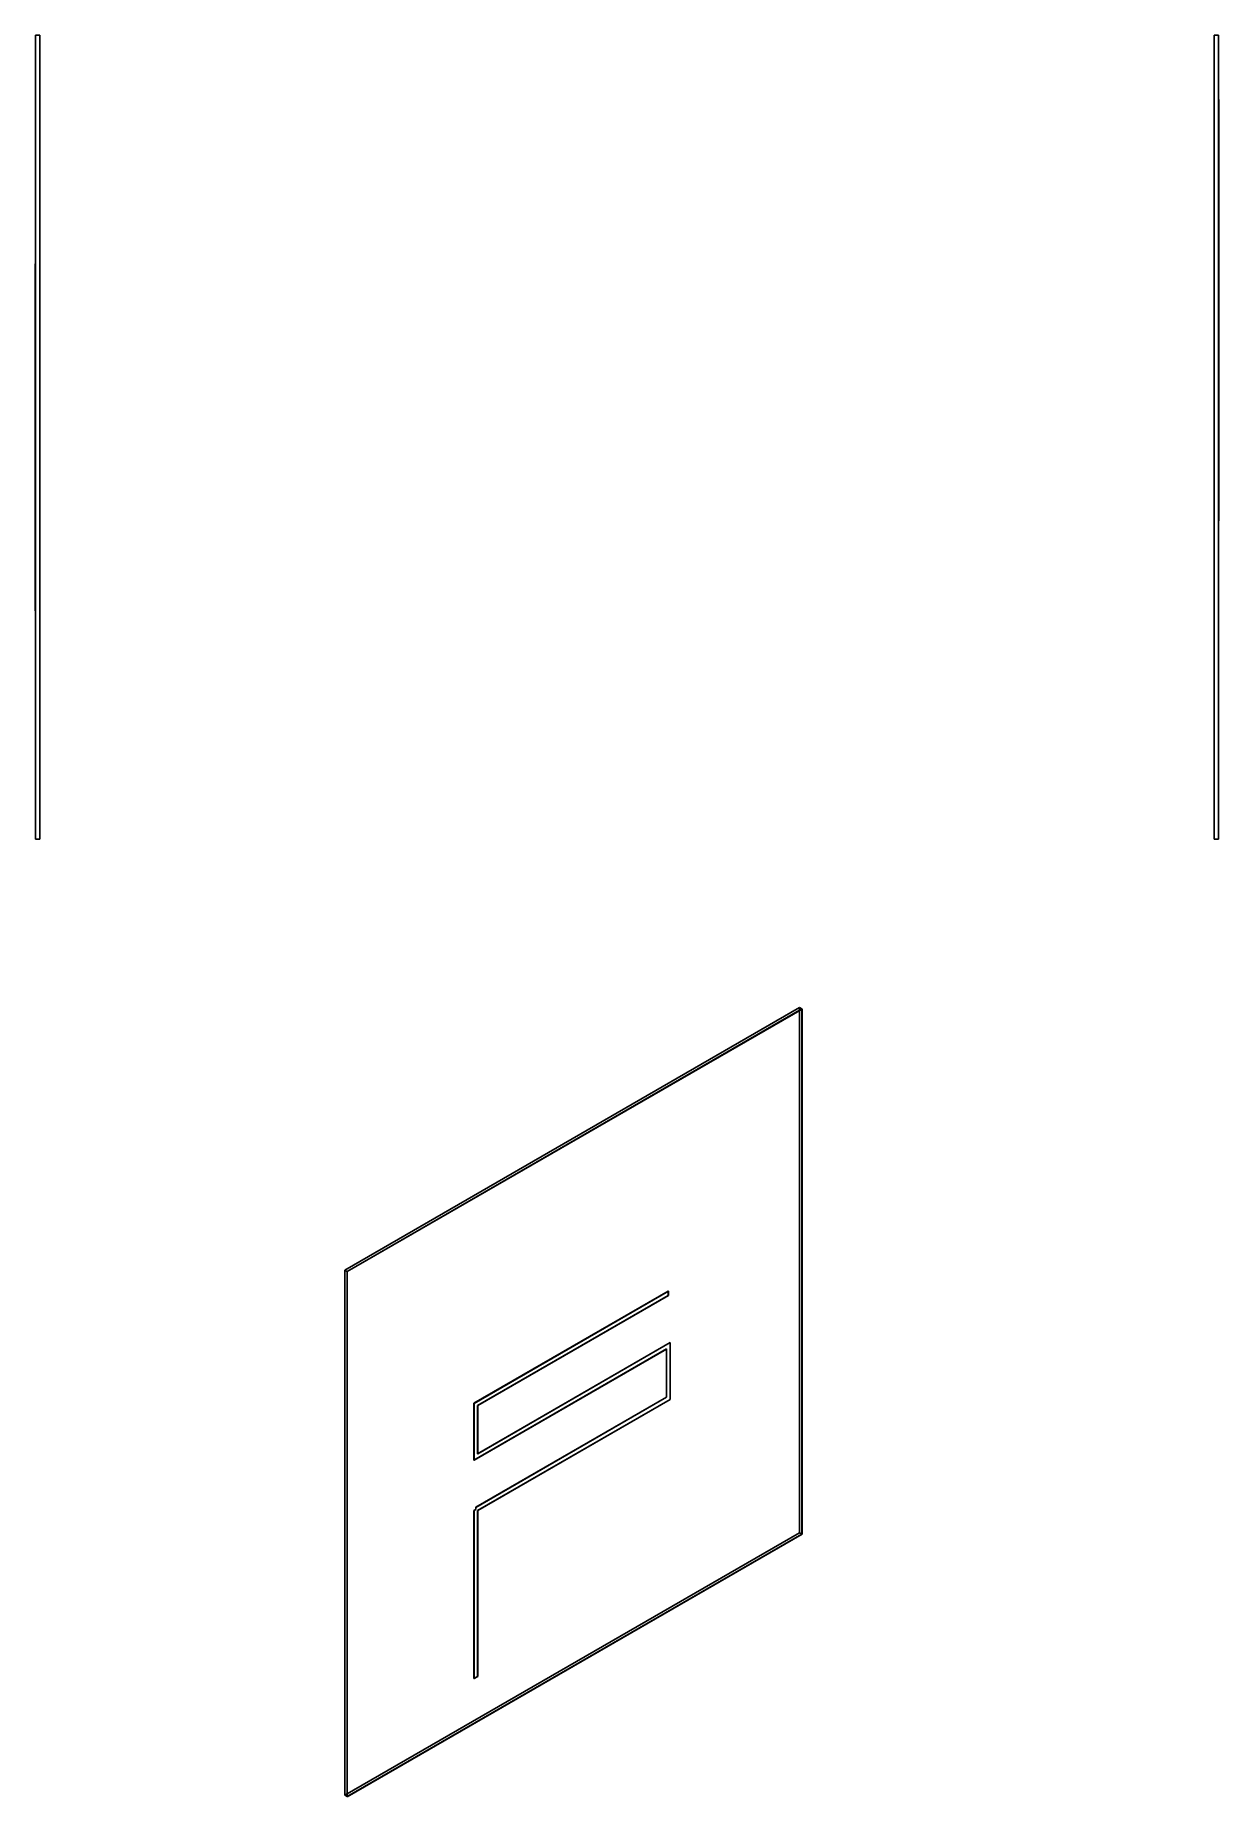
# Model space of a CAD drawing. Header units: millimetres. Extents: x 90 to 200, y 23 to 188.
import ezdxf

# ---------------------------------------------------------------- set-up
doc = ezdxf.new("R2010")
doc.units = ezdxf.units.MM
for name, color, linetype in [('FrontView', 7, 'CONTINUOUS'), ('IsometricView', 7, 'CONTINUOUS'), ('ProfileView', 7, 'CONTINUOUS')]:
    doc.layers.add(name, color=color, linetype=linetype)

msp = doc.modelspace()

# ---------------------------------------------------------------- linework, layer by layer
at = {"layer": 'FrontView'}
for p, q in [((90.2, 187.5), (89.8, 187.5)), ((89.8, 112.5), (89.8, 187.5)), ((90.2, 187.5), (89.8, 187.5)), ((89.8, 112.5), (89.8, 187.5)), ((90.2, 112.5), (90.2, 187.5)), ((90.22, 187.5), (90.2, 187.5)), ((90.2, 112.5), (90.2, 187.5)), ((90.2, 112.5), (90.2, 187.5)), ((90.22, 187.5), (90.2, 187.5)), ((90.2, 112.5), (90.2, 187.5)), ((90.22, 112.5), (90.22, 187.5)), ((90.22, 112.5), (90.22, 187.5)), ((89.78, 134.43), (89.78, 166.18)), ((89.8, 166.18), (89.78, 166.18)), ((89.78, 134.43), (89.78, 166.18)), ((89.8, 166.18), (89.78, 166.18)), ((89.8, 134.43), (89.8, 166.18)), ((89.8, 134.43), (89.8, 166.18)), ((89.78, 134.43), (89.78, 165.88)), ((89.78, 133.82), (89.78, 165.88)), ((89.8, 165.88), (89.78, 165.88)), ((89.8, 165.88), (89.78, 165.88)), ((89.78, 134.12), (89.78, 165.57)), ((89.78, 165.57), (89.8, 165.57)), ((89.8, 165.57), (89.78, 165.57)), ((89.78, 133.82), (89.78, 165.57)), ((89.8, 134.43), (89.8, 165.88)), ((89.8, 133.82), (89.8, 165.88)), ((89.8, 134.12), (89.8, 165.57)), ((89.8, 133.82), (89.8, 165.57)), ((89.78, 133.82), (89.78, 134.43)), ((89.8, 134.43), (89.78, 134.43)), ((89.78, 134.43), (89.8, 134.43)), ((89.8, 134.43), (89.78, 134.43)), ((89.78, 134.43), (89.8, 134.43)), ((89.8, 134.12), (89.78, 134.12)), ((89.8, 134.12), (89.78, 134.12)), ((89.78, 133.82), (89.78, 134.12)), ((89.8, 133.82), (89.78, 133.82)), ((89.8, 133.82), (89.78, 133.82)), ((89.8, 133.82), (89.78, 133.82)), ((89.8, 133.82), (89.78, 133.82)), ((89.8, 133.82), (89.8, 134.43)), ((89.8, 133.82), (89.8, 134.12)), ((90.2, 112.5), (89.8, 112.5)), ((90.2, 112.5), (89.8, 112.5)), ((90.22, 112.5), (90.2, 112.5)), ((90.22, 112.5), (90.2, 112.5))]:
    msp.add_line(p, q, dxfattribs=at)
at = {"layer": 'IsometricView'}
for p, q in [((118.67, 72.32), (161.1, 96.81)), ((118.89, 72.18), (161.32, 96.68)), ((118.89, 72.18), (161.32, 96.68)), ((118.9, 72.18), (161.33, 96.67)), ((161.32, 96.68), (161.1, 96.81)), ((161.1, 47.82), (161.1, 96.81)), ((161.32, 47.69), (161.32, 96.68)), ((161.33, 96.67), (161.32, 96.68)), ((161.32, 47.69), (161.32, 96.68)), ((161.33, 47.68), (161.33, 96.67)), ((118.67, 23.33), (118.67, 72.32)), ((118.89, 72.18), (118.67, 72.32)), ((118.89, 23.2), (118.89, 72.18)), ((118.9, 72.18), (118.89, 72.18)), ((118.89, 23.2), (118.89, 72.18)), ((118.9, 23.19), (118.9, 72.18)), ((130.72, 59.89), (148.85, 70.35)), ((130.73, 59.88), (148.86, 70.35)), ((131.06, 59.69), (148.85, 69.96)), ((131.07, 59.68), (148.86, 69.96)), ((148.85, 69.96), (148.85, 70.35)), ((148.86, 70.35), (148.85, 70.35)), ((148.86, 69.96), (148.85, 69.96)), ((148.86, 69.96), (148.86, 70.35)), ((130.72, 54.6), (148.68, 64.96)), ((130.73, 54.59), (148.68, 64.95)), ((131.06, 55.18), (149.02, 65.55)), ((131.07, 55.18), (149.03, 65.55)), ((148.68, 60.46), (148.68, 64.96)), ((148.69, 64.96), (148.68, 64.96)), ((148.68, 64.95), (148.69, 64.96)), ((148.69, 60.45), (148.69, 64.96)), ((149.02, 60.26), (149.02, 65.55)), ((149.03, 65.55), (149.02, 65.55)), ((149.03, 60.26), (149.03, 65.55)), ((130.72, 54.6), (130.72, 59.89)), ((130.73, 59.88), (130.72, 59.89)), ((130.73, 54.59), (130.73, 59.88)), ((130.89, 50.19), (148.68, 60.46)), ((130.9, 50.18), (148.69, 60.45)), ((131.06, 49.89), (149.02, 60.26)), ((131.06, 55.18), (131.06, 59.69)), ((131.07, 59.68), (131.06, 59.69)), ((131.07, 49.89), (149.03, 60.26)), ((131.07, 55.19), (131.07, 59.68)), ((148.68, 60.46), (148.69, 60.45)), ((149.03, 60.26), (149.02, 60.26)), ((130.73, 54.59), (130.72, 54.6)), ((131.06, 55.18), (131.07, 55.18)), ((131.07, 55.18), (131.07, 55.19)), ((130.72, 49.89), (130.89, 49.99)), ((130.72, 34.22), (130.72, 49.89)), ((130.73, 49.89), (130.72, 49.89)), ((130.73, 49.89), (130.9, 49.98)), ((130.73, 34.21), (130.73, 49.89)), ((130.89, 49.99), (130.89, 50.19)), ((130.9, 50.18), (130.89, 50.19)), ((130.9, 49.98), (130.89, 49.99)), ((130.9, 49.98), (130.9, 50.18)), ((131.06, 34.41), (131.06, 49.89)), ((131.06, 49.89), (131.07, 49.89)), ((131.07, 34.41), (131.07, 49.89)), ((118.67, 23.33), (161.1, 47.82)), ((118.89, 23.2), (161.32, 47.69)), ((118.89, 23.2), (161.32, 47.69)), ((118.9, 23.19), (161.33, 47.68)), ((161.32, 47.69), (161.1, 47.82)), ((161.33, 47.68), (161.32, 47.69)), ((130.72, 34.22), (131.06, 34.41)), ((130.73, 34.21), (130.72, 34.22)), ((130.73, 34.21), (131.07, 34.41)), ((131.07, 34.41), (131.06, 34.41)), ((118.89, 23.2), (118.67, 23.33)), ((118.9, 23.19), (118.89, 23.2))]:
    msp.add_line(p, q, dxfattribs=at)
at = {"layer": 'ProfileView'}
for p, q in [((199.78, 187.5), (199.8, 187.5)), ((199.78, 187.5), (199.78, 112.5)), ((199.78, 187.5), (199.8, 187.5)), ((199.78, 187.5), (199.78, 112.5)), ((199.8, 187.5), (200.2, 187.5)), ((199.8, 187.5), (199.8, 112.5)), ((199.8, 187.5), (199.8, 112.5)), ((199.8, 187.5), (200.2, 187.5)), ((199.8, 187.5), (199.8, 112.5)), ((199.8, 187.5), (199.8, 112.5)), ((200.2, 187.5), (200.2, 112.5)), ((200.2, 187.5), (200.2, 112.5)), ((200.2, 181.5), (200.22, 181.5)), ((200.2, 181.5), (200.22, 181.5)), ((200.2, 181.5), (200.2, 157.8)), ((200.2, 181.5), (200.2, 157.5)), ((200.22, 181.5), (200.22, 157.8)), ((200.22, 181.5), (200.22, 157.5)), ((200.2, 157.8), (200.22, 157.8)), ((200.22, 157.8), (200.2, 157.8)), ((200.2, 157.8), (200.2, 149.7)), ((200.22, 157.8), (200.22, 149.7)), ((200.2, 157.5), (200.22, 157.5)), ((200.2, 157.5), (200.2, 157.2)), ((200.2, 157.5), (200.22, 157.5)), ((200.2, 157.2), (200.22, 157.2)), ((200.22, 157.2), (200.2, 157.2)), ((200.2, 157.2), (200.2, 150.3)), ((200.22, 157.5), (200.22, 157.2)), ((200.22, 157.2), (200.22, 150.3)), ((200.2, 150.3), (200.22, 150.3)), ((200.2, 150.3), (200.2, 142.2)), ((200.2, 150.3), (200.22, 150.3)), ((200.2, 149.7), (200.22, 149.7)), ((200.22, 149.7), (200.2, 149.7)), ((200.2, 149.7), (200.2, 142.8)), ((200.22, 150.3), (200.22, 142.2)), ((200.22, 149.7), (200.22, 142.8)), ((200.2, 142.8), (200.22, 142.8)), ((200.2, 142.8), (200.22, 142.8)), ((200.2, 142.8), (200.2, 142.2)), ((200.2, 142.2), (200.22, 142.2)), ((200.2, 142.2), (200.22, 142.2)), ((200.22, 142.8), (200.22, 142.2)), ((199.78, 112.5), (199.8, 112.5)), ((199.78, 112.5), (199.8, 112.5)), ((199.8, 112.5), (200.2, 112.5)), ((199.8, 112.5), (200.2, 112.5))]:
    msp.add_line(p, q, dxfattribs=at)

doc.saveas('drawing.dxf')
